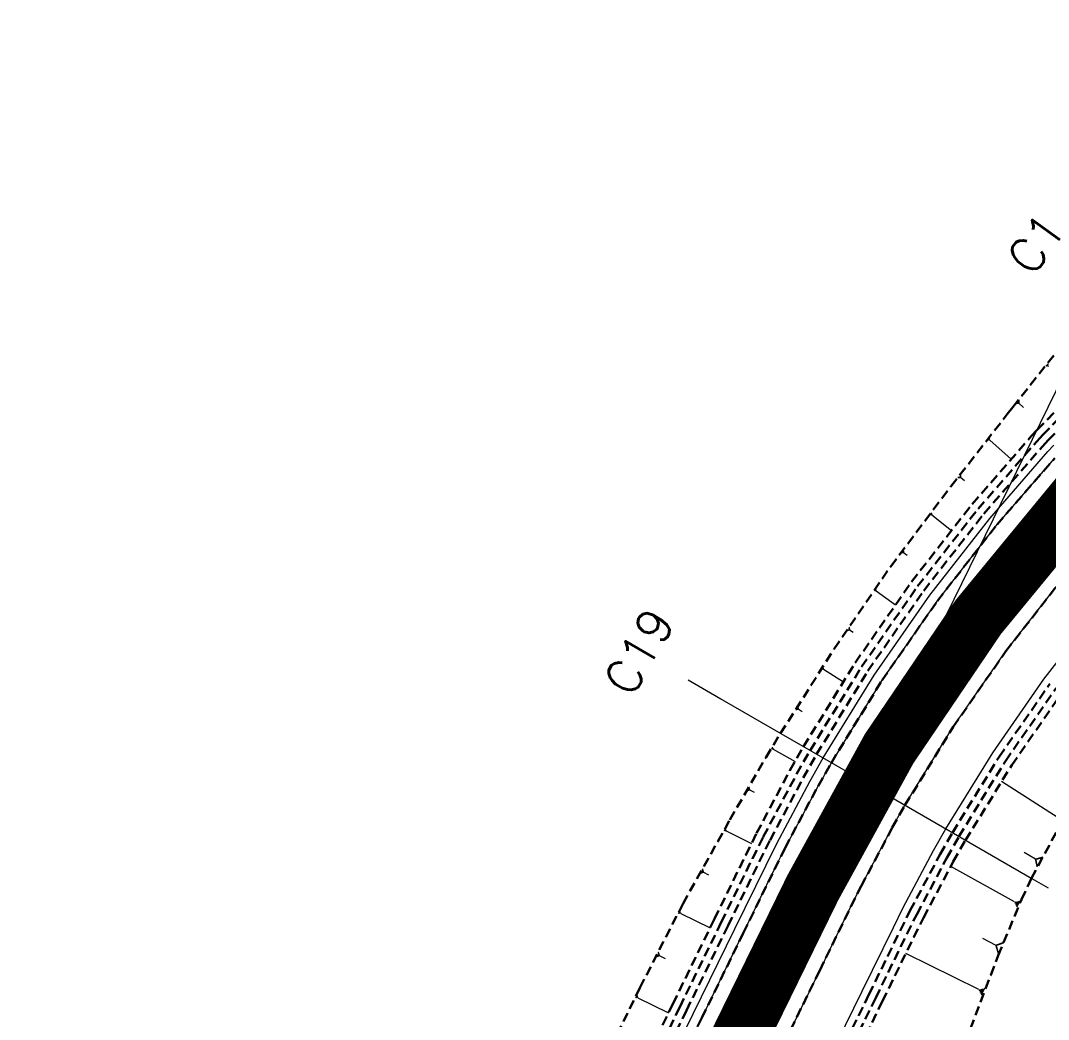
# Model space of a CAD drawing. Header units: metres. Extents: x 544752 to 548977, y 1840603 to 1844608.
# Drawn here: x 545056.8 to 545111.2, y 1844210.3 to 1844263.1 of the extents above; entities that cross this region are included whole.
import ezdxf

# ---------------------------------------------------------------- set-up
doc = ezdxf.new("R2010")
doc.units = ezdxf.units.M
doc.header["$MEASUREMENT"] = 0
for name, pattern in [('ACAD_ISO02W100', [15, 12, -3]), ('Anordnung Grundriss$0$GESTRICHELT', [0.75, 0.5, -0.25]), ('HIDDEN', [0.375, 0.25, -0.125])]:
    doc.linetypes.add(name, pattern=pattern)
doc.layers.add('C-ROAD', color=7, linetype='Continuous')
for name, color, linetype, lineweight in [('C-ROAD-CORR', 5, 'Continuous', 0), ('C-ROAD-SAMP', 150, 'HIDDEN', 0), ('C-ROAD-SAMP-TEXT', 11, 'Continuous', 0), ('C-TOPO-FEAT', 94, 'Continuous', 5)]:
    doc.layers.add(name, color=color, linetype=linetype, lineweight=lineweight)

msp = doc.modelspace()

# ---------------------------------------------------------------- linework, layer by layer
at = {"layer": 'C-ROAD', "color": 1, "linetype": 'ACAD_ISO02W100', "lineweight": 60, "ltscale": 0.1, "const_width": 3, "flags": 128}
msp.add_lwpolyline([(545058.2713466757, 1844134.603083069), (545098.6954485999, 1844217.229633465)], dxfattribs=at)
at = {"layer": 'C-ROAD-CORR', "color": 160, "linetype": 'Continuous'}
for p, q in [((545111.1505263459, 1844244.978895575, 786.898706358963), (545111.0277561492, 1844244.853913792, 786.898706358963)), ((545111.1560103686, 1844244.942811153, 786.8694949309878), (545111.063932721, 1844244.849074815, 786.8694949309878)), ((545111.1614943913, 1844244.906726731, 786.8402835030126), (545111.1001092929, 1844244.844235839, 786.8402835030126)), ((545111.1669784139, 1844244.870642308, 786.8110720750375), (545111.1362858647, 1844244.839396862, 786.8110720750375)), ((545109.6104007855, 1844242.889316404, 786.5658636143174), (545109.8469124668, 1844242.668758753, 786.2424326423031)), ((545108.0402869764, 1844241.043750003, 786.494200621688), (545107.948254423, 1844240.939753276, 786.494200621688)), ((545108.046115695, 1844241.015411653, 786.4710490809696), (545107.97709128, 1844240.937414108, 786.4710490809696)), ((545108.0519444137, 1844240.987073303, 786.4478975402511), (545108.0059281371, 1844240.93507494, 786.4478975402511)), ((545108.0577731325, 1844240.958734954, 786.4247459995327), (545108.034764994, 1844240.932735772, 786.4247459995327)), ((545108.0636018511, 1844240.930396604, 786.4015944588142), (545109.2027173965, 1844239.922329184, 784.8800688837658)), ((545106.5193064667, 1844238.968638676, 786.2568737986388), (545106.7259074133, 1844238.7952232, 785.9870987010298)), ((545104.97832962, 1844237.082133279, 786.219311378417), (545104.9025537443, 1844236.986899376, 786.219311378417)), ((545104.9847299526, 1844237.057599728, 786.1990210687666), (545104.9278980459, 1844236.986174301, 786.1990210687666)), ((545104.9911302853, 1844237.033066178, 786.1787307591161), (545104.9532423475, 1844236.985449226, 786.1787307591161)), ((545104.997530618, 1844237.008532627, 786.1584404494656), (545104.978586649, 1844236.984724151, 786.1584404494656)), ((545105.0039309507, 1844236.983999077, 786.1381501398151), (545106.0470935259, 1844236.153973683, 784.804627662678)), ((545103.4997891639, 1844234.990442667, 786.0294951618207), (545103.6987361633, 1844234.840491402, 785.780311187366)), ((545102.0231122992, 1844233.047681565, 785.9829296136638), (545101.9561592087, 1844232.953829545, 785.9829296136638)), ((545102.0303851664, 1844233.024791214, 785.9637095325717), (545101.9801703484, 1844232.954402199, 785.9637095325717)), ((545102.0376580335, 1844233.001900863, 785.9444894514795), (545102.0041814883, 1844232.954974853, 785.9444894514795)), ((545102.0449309008, 1844232.979010512, 785.9252693703874), (545102.0281926281, 1844232.955547507, 785.9252693703874)), ((545102.0522037679, 1844232.956120161, 785.9060492892952), (545103.0802146965, 1844232.222747475, 784.6428828796129)), ((545100.6421932883, 1844230.894732846, 785.772770510087), (545100.8411022467, 1844230.760566194, 785.5327778329107)), ((545099.2328682153, 1844228.899748151, 785.718843058952), (545099.1715422908, 1844228.803473698, 785.718843058952)), ((545099.2412482171, 1844228.877492857, 785.6998126059682), (545099.1952537737, 1844228.805287017, 785.6998126059682)), ((545099.2496282188, 1844228.855237563, 785.6807821529844), (545099.2189652566, 1844228.807100336, 785.6807821529844)), ((545099.2580082206, 1844228.832982269, 785.6617517000007), (545099.2426767395, 1844228.808913655, 785.6617517000007)), ((545099.2663882223, 1844228.810726975, 785.6427212470169), (545100.3209401416, 1844228.13898729, 784.3920093559954)), ((545097.9272298099, 1844226.702682944, 785.516130504843), (545098.139743597, 1844226.575024187, 785.2681305924434)), ((545096.5650973108, 1844224.676691278, 785.4713559650511), (545096.5052402294, 1844224.570859613, 785.4713559650511)), ((545096.5752537863, 1844224.653486139, 785.4510908513693), (545096.5303609753, 1844224.574112391, 785.4510908513693)), ((545096.5854102618, 1844224.630281001, 785.4308257376874), (545096.5554817212, 1844224.577365169, 785.4308257376874)), ((545096.5955667373, 1844224.607075863, 785.4105606240056), (545096.580602467, 1844224.580617947, 785.4105606240056)), ((545096.6057232128, 1844224.583870724, 785.3902955103238), (545097.7647911193, 1844223.928316243, 784.0586349135481)), ((545095.3516787584, 1844222.42459726, 785.2717812392427), (545095.5917361502, 1844222.297003342, 784.9998479571866)), ((545111.6930449752, 1844220.944801679, 787.8759084677199), (545108.6915238389, 1844222.858942948, 784.3152138345579)), ((545094.066052039, 1844220.356205375, 785.2526956382006), (545094.0050924014, 1844220.233901314, 785.2526956382006)), ((545094.0788160944, 1844220.330757428, 785.2299191763731), (545094.0330963663, 1844220.239029382, 785.2299191763731)), ((545094.09158015, 1844220.305309481, 785.2071427145455), (545094.0611003311, 1844220.244157451, 785.2071427145455)), ((545094.1043442053, 1844220.279861534, 785.184366252718), (545094.089104296, 1844220.249285519, 785.184366252718)), ((545094.1171082609, 1844220.254413587, 785.1615897908904), (545095.4565796852, 1844219.586784959, 783.6649058967879)), ((545110.4907199214, 1844218.743737908, 787.8151737221807), (545109.8787187338, 1844219.107720671, 787.102958179088)), ((545092.9060849982, 1844218.068834513, 785.0780840203095), (545093.1866890406, 1844217.931552171, 784.7656979286193)), ((545109.376920543, 1844216.498202831, 787.7687739894025), (545106.0001507056, 1844218.366554583, 783.9094290021559)), ((545109.4069835732, 1844216.431229983, 787.8275050707022), (545109.4496321259, 1844216.508310943, 787.8275050707022)), ((545109.4370466034, 1844216.364257134, 787.8862361520019), (545109.5223437088, 1844216.518419054, 787.8862361520019)), ((545109.4671096336, 1844216.297284286, 787.9449672333016), (545109.5950552917, 1844216.528527166, 787.9449672333016)), ((545109.4971726638, 1844216.230311438, 788.0036983146013), (545109.6677668745, 1844216.538635277, 788.0036983146013)), ((545091.6498284239, 1844215.991643522, 785.0842060976079), (545091.5804296568, 1844215.84979298, 785.0842060976079)), ((545091.6647953349, 1844215.962345743, 785.0578866049966), (545091.6127462594, 1844215.855957837, 785.0578866049966)), ((545091.6797622459, 1844215.933047964, 785.0315671123853), (545091.6450628622, 1844215.862122693, 785.0315671123853)), ((545091.6947291568, 1844215.903750185, 785.0052476197741), (545091.677379465, 1844215.86828755, 785.0052476197741)), ((545091.7096960677, 1844215.874452406, 784.9789281271628), (545093.263211942, 1844215.114412398, 783.2494564199252)), ((545108.3972320972, 1844214.189624654, 787.7522543311195), (545107.6972348439, 1844214.548881238, 786.9653998807904)), ((545107.4840100135, 1844211.857841473, 787.7534654414476), (545103.6168879519, 1844213.749787048, 783.4483416223793)), ((545090.5730871168, 1844213.647832681, 784.8116815944961), (545090.8801665942, 1844213.497597533, 784.4698213813147)), ((545089.3824965972, 1844211.539259907, 784.7447946101468), (545089.3100721082, 1844211.391224813, 784.7447946101468)), ((545089.3981160517, 1844211.508684772, 784.7173276119772), (545089.3437976849, 1844211.397658451, 784.7173276119772)), ((545107.5212667114, 1844211.784911361, 787.8189817919451), (545107.5644547965, 1844211.873187472, 787.8189817919451)), ((545107.5585234092, 1844211.711981249, 787.8844981424427), (545107.6448995796, 1844211.88853347, 787.8844981424427)), ((545107.5957801071, 1844211.639051137, 787.9500144929402), (545107.7253443626, 1844211.903879469, 787.9500144929402)), ((545107.633036805, 1844211.566121025, 788.0155308434378), (545107.8057891455, 1844211.919225468, 788.0155308434378)), ((545089.4137355061, 1844211.478109637, 784.6898606138077), (545089.3775232616, 1844211.40409209, 784.6898606138077)), ((545089.4293549606, 1844211.447534502, 784.6623936156382), (545089.4112488383, 1844211.410525728, 784.6623936156382)), ((545089.444974415, 1844211.416959367, 784.6349266174686), (545091.066222146, 1844210.623782316, 782.8300515418348))]:
    msp.add_line(p, q, dxfattribs=at)
at = {"layer": 'C-ROAD-CORR', "color": 5, "linetype": 'Anordnung Grundriss$0$GESTRICHELT', "lineweight": 30, "extrusion": (-0.5171674306909124, 0.4822816069893874, -0.7070659800841039), "const_width": 0.1, "elevation": 606975.3337191109}
msp.add_lwpolyline([(-1720544.104778686, 608017.7813452509), (-1720544.240057081, 608017.6009740568), (-1720544.375335476, 608017.781345251)], dxfattribs=at)
at = {"layer": 'C-ROAD-CORR', "color": 5, "linetype": 'Anordnung Grundriss$0$GESTRICHELT', "lineweight": 30, "extrusion": (-0.5416424488477654, 0.4546406223717236, -0.7070540022485183), "const_width": 0.1, "elevation": 542657.1964346227}
msp.add_lwpolyline([(-1763032.950251765, 543688.1994814278), (-1763033.063083452, 543688.049039178), (-1763033.175915139, 543688.1994814278)], dxfattribs=at)
at = {"layer": 'C-ROAD-CORR', "color": 5, "linetype": 'Anordnung Grundriss$0$GESTRICHELT', "lineweight": 30, "extrusion": (-0.5647364891470571, 0.4256558352600319, -0.7070288591952529), "const_width": 0.1, "elevation": 476613.803042687}
msp.add_lwpolyline([(-1800849.502560788, 477620.4063546378), (-1800849.606771499, 477620.2674070223), (-1800849.71098221, 477620.4063546377)], dxfattribs=at)
at = {"layer": 'C-ROAD-CORR', "color": 5, "linetype": 'Anordnung Grundriss$0$GESTRICHELT', "lineweight": 30, "extrusion": (-0.5862958555244742, 0.3954640988806025, -0.7070115390086489), "const_width": 0.1, "elevation": 409181.3111358485}
msp.add_lwpolyline([(-1833751.282062558, 410182.3405502316), (-1833751.38242351, 410182.2067356282), (-1833751.482784463, 410182.3405502314)], dxfattribs=at)
at = {"layer": 'C-ROAD-CORR', "color": 5, "linetype": 'Anordnung Grundriss$0$GESTRICHELT', "lineweight": 30, "extrusion": (-0.6062607399138665, 0.3641857462852468, -0.7069771265336304), "const_width": 0.1, "elevation": 340614.2634111184}
msp.add_lwpolyline([(-1861610.976125113, 341600.2103324152), (-1861611.079822475, 341600.0720692645), (-1861611.183519838, 341600.210332415)], dxfattribs=at)
at = {"layer": 'C-ROAD-CORR', "color": 5, "linetype": 'Anordnung Grundriss$0$GESTRICHELT', "lineweight": 30, "extrusion": (-0.6244730958824497, 0.3319163331852451, -0.7070112448072168), "const_width": 0.1, "elevation": 271174.9669567919}
msp.add_lwpolyline([(-1884316.90358971, 272212.2491544187), (-1884317.017307581, 272212.0975305924), (-1884317.13102545, 272212.2491544189)], dxfattribs=at)
at = {"layer": 'C-ROAD-CORR', "color": 5, "linetype": 'Anordnung Grundriss$0$GESTRICHELT', "lineweight": 30, "extrusion": (-0.6078108467961633, 0.3614905922584512, 0.7070293673006556), "const_width": 0.1, "elevation": 335900.6654298324}
msp.add_lwpolyline([(-1863713.451263108, -334712.7147579732), (-1863713.153408415, -334713.1118975633), (-1863712.855553722, -334712.714757973)], dxfattribs=at)
at = {"layer": 'C-ROAD-CORR', "color": 5, "linetype": 'Anordnung Grundriss$0$GESTRICHELT', "lineweight": 30, "extrusion": (-0.6351659903597452, 0.3107477513288459, -0.7071067809987329), "const_width": 0.1, "elevation": 226307.0082819782}
msp.add_lwpolyline([(-1896136.38827419, 227417.4504711566), (-1896136.518951002, 227417.2762354082), (-1896136.649627813, 227417.4504711565)], dxfattribs=at)
at = {"layer": 'C-ROAD-CORR', "color": 5, "linetype": 'Anordnung Grundriss$0$GESTRICHELT', "lineweight": 30, "extrusion": (-0.629112365131514, 0.3228766368078779, 0.7070843722231926), "const_width": 0.1, "elevation": 253076.2493718621}
msp.add_lwpolyline([(-1889641.906077188, -251945.7561656623), (-1889641.576946566, -251946.1950064913), (-1889641.247815944, -251945.7561656623)], dxfattribs=at)
at = {"layer": 'C-ROAD-CORR', "color": 5, "linetype": 'Anordnung Grundriss$0$GESTRICHELT', "lineweight": 30, "extrusion": (-0.635165989924903, 0.3107477515950031, -0.7071067812723679), "const_width": 0.1, "elevation": 226307.3054091363}
msp.add_lwpolyline([(-1896131.379270914, 227417.387463391), (-1896131.52227729, 227417.1967882242), (-1896131.665283665, 227417.3874633909)], dxfattribs=at)
at = {"layer": 'C-ROAD-CORR', "color": 11, "linetype": 'Anordnung Grundriss$0$GESTRICHELT', "lineweight": 30}
msp.add_polyline3d([(545079.385577041, 1844155.692005809, 781.9281069231291), (545082.1713536604, 1844159.895411103, 783.0026832610337), (545084.658205496, 1844164.245061955, 783.7444777045957), (545086.9901098053, 1844168.670519126, 784.3137748032844), (545089.2789909157, 1844173.117024908, 784.8351757679727), (545091.5551654992, 1844177.569747214, 785.3424310263453), (545093.8451324025, 1844182.015721784, 785.8650407639208), (545096.235883056, 1844186.412389049, 786.4998493191821), (545098.6100471558, 1844190.817171097, 787.1161926783052), (545101.0216246276, 1844195.203649077, 787.7741869592988), (545103.1827088278, 1844199.712678047, 788.1533163550502), (545104.9960837183, 1844204.391819849, 788.1453538496069), (545106.7795817072, 1844209.085578587, 788.1041304955568), (545108.1217705, 1844212.617912469, 788.0731074587222), (545108.5068373246, 1844213.647967829, 788.0625961145848), (545109.740292648, 1844216.611791003, 788.0624136510138), (545110.2656802989, 1844217.737944915, 788.0761087915795), (545112.3870819232, 1844221.660140828, 788.1667001996777)], dxfattribs=at)
at = {"layer": 'C-ROAD-CORR', "color": 1, "linetype": 'Anordnung Grundriss$0$GESTRICHELT', "lineweight": 30}
msp.add_polyline3d([(545079.385577041, 1844155.692005809, 781.9281069231291), (545082.1713536604, 1844159.895411103, 783.0026832610337), (545084.658205496, 1844164.245061955, 783.7444777045957), (545086.9901098053, 1844168.670519126, 784.3137748032844), (545089.2789909157, 1844173.117024908, 784.8351757679727), (545091.5551654992, 1844177.569747214, 785.3424310263453), (545093.8451324025, 1844182.015721784, 785.8650407639208), (545096.235883056, 1844186.412389049, 786.4998493191821), (545098.6100471558, 1844190.817171097, 787.1161926783052), (545101.0216246276, 1844195.203649077, 787.7741869592988), (545103.1827088278, 1844199.712678047, 788.1533163550502), (545104.9960837183, 1844204.391819849, 788.1453538496069), (545106.7795817072, 1844209.085578587, 788.1041304955568), (545108.1217705, 1844212.617912469, 788.0731074587222), (545108.5068373246, 1844213.647967829, 788.0625961145848), (545109.740292648, 1844216.611791003, 788.0624136510138), (545110.2656802989, 1844217.737944915, 788.0761087915795), (545112.3870819232, 1844221.660140828, 788.1667001996777)], dxfattribs=at)
at = {"layer": 'C-ROAD-SAMP', "color": 1, "linetype": 'Continuous', "lineweight": 13}
msp.add_lwpolyline([(545092.9716112539, 1844227.738943067), (545101.6283382078, 1844222.732838949), (545110.2850651618, 1844217.726734831)], dxfattribs=at)
at = {"layer": 'C-ROAD-SAMP-TEXT', "color": 1, "linetype": 'Continuous', "lineweight": -3}
msp.add_line((545102.4940109033, 1844222.232228537), (545100.7626655125, 1844223.233449361), dxfattribs=at)
at = {"layer": 'C-ROAD-SAMP-TEXT', "color": 4, "linetype": 'Continuous', "lineweight": 5}
msp.add_line((545109.4193924663, 1844218.227345242), (545111.1507378571, 1844217.226124419), dxfattribs=at)

# ---------------------------------------------------------------- texts
at = {"layer": 'C-ROAD-SAMP-TEXT', "color": 1, "linetype": 'Continuous', "lineweight": 13, "char_height": 1.8, "attachment_point": 5, "bg_fill": 3, "box_fill_scale": 1.416666666666667, "bg_fill_color": 256, "bg_fill_true_color": 13158600, "bg_fill_transparency": 0}
for s, insert, width, rotation in [('{\\Fsimplex.shx|c0;C1}', (545110.5212589701, 1844251.349120483), 2.250857142857143, 54.013018491965106), ('{\\Fsimplex.shx|c0;C19}', (545089.5089204723, 1844229.741384715), 4.328571428571429, 59.95960725370735)]:
    msp.add_mtext(s, dxfattribs=dict(at, insert=insert, width=width, rotation=rotation))

# ---------------------------------------------------------------- next in the draw order: linework, layer by layer
at = {"layer": 'C-ROAD', "color": 3, "linetype": 'Continuous', "lineweight": 13}
msp.add_line((545098.6954485999, 1844217.229633465), (545114.2089818136, 1844248.939174875), dxfattribs=at)
at = {"layer": 'C-ROAD', "color": 1, "linetype": 'ACAD_ISO02W100', "lineweight": -3, "ltscale": 0.1, "const_width": 3, "flags": 128}
msp.add_lwpolyline([(545098.6954485999, 1844217.229633465, -0.1891037994531417), (545147.1439532811, 1844261.645566322)], format="xyb", dxfattribs=at)
at = {"layer": 'C-ROAD-CORR', "color": 1, "linetype": 'Anordnung Grundriss$0$GESTRICHELT', "lineweight": 30}
for points in [[(545067.0186654559, 1844161.742376931, 778.379210858908), (545068.8406272995, 1844166.417317664, 779.2165490525521), (545070.7830803645, 1844171.033309435, 779.9197488303804), (545072.7535042521, 1844175.6356168, 780.5918097271006), (545074.7661289336, 1844180.217277904, 781.2168900420489), (545076.7828747174, 1844184.796922805, 781.8373824867653), (545078.8411727446, 1844189.356238744, 782.4116163569666), (545080.9437240663, 1844193.89390426, 782.9365846730195), (545083.0565224827, 1844198.426556502, 783.4501452777693), (545085.1958158944, 1844202.946246368, 783.9342099852175), (545087.3594783668, 1844207.454013947, 784.3911455196271), (545089.5511908497, 1844211.948058377, 784.816854015871), (545091.8305925257, 1844216.399201865, 785.1449413798775), (545093.6712076648, 1844219.687686315, 785.2524336983709), (545094.3111572312, 1844220.836548139, 785.2952948873603), (545096.2245994132, 1844224.150890514, 785.4646472142699), (545096.9911609917, 1844225.414475101, 785.5352343014932), (545099.8352140444, 1844229.881205067, 785.7977933237671), (545102.8214889377, 1844234.252463436, 786.0831262630458), (545106.0074375799, 1844238.486117012, 786.3201702968472), (545108.9873558601, 1844242.300432021, 786.618512894774), (545109.2799091389, 1844242.67646844, 786.6575500847322), (545112.6067999994, 1844246.88139443, 787.1605040806676)], [(545067.1258857395, 1844161.689920624, 778.2598464867851), (545069.3232041608, 1844166.181222413, 778.6793140993497), (545071.520522582, 1844170.672524201, 779.0987817119141), (545073.7178410033, 1844175.16382599, 779.5182493244785), (545075.9151594245, 1844179.655127778, 779.937716937043), (545078.1124778459, 1844184.146429567, 780.3571845496074), (545080.3097962671, 1844188.637731355, 780.7766521621719), (545082.5071146884, 1844193.129033144, 781.1961197747363), (545084.7044331096, 1844197.620334932, 781.6155873873007), (545086.9017515309, 1844202.111636721, 782.0350549998652), (545089.0990699521, 1844206.602938509, 782.4545226124296), (545091.2963883735, 1844211.094240298, 782.8739902249941), (545093.4937067947, 1844215.585542086, 783.2934578375585), (545095.147320187, 1844218.965515018, 783.6091322773854), (545095.7228436131, 1844220.121681302, 783.712925450123), (545097.4902221631, 1844223.444921853, 784.0154430550809), (545098.2089310611, 1844224.710250075, 784.1285016230809), (545100.9459723165, 1844229.153694612, 784.4699923594591), (545103.9255218942, 1844233.438304105, 784.7113594512043), (545107.1383860181, 1844237.55085785, 784.8526028983167), (545110.2589438541, 1844241.135705482, 784.8941220056711), (545110.5746509915, 1844241.478666046, 784.8937227007964), (545114.2237137854, 1844245.209608945, 784.8347188586431)], [(545073.8213448595, 1844152.847928362, 777.7603788742207), (545076.0186632808, 1844157.33923015, 778.1798464867851), (545078.2159817021, 1844161.830531938, 778.5993140993496), (545080.4133001233, 1844166.321833727, 779.018781711914), (545082.6106185446, 1844170.813135516, 779.4382493244784), (545084.8079369658, 1844175.304437304, 779.8577169370429), (545087.0052553872, 1844179.795739093, 780.2771845496073), (545089.2025738084, 1844184.287040881, 780.6966521621719), (545091.3998922297, 1844188.77834267, 781.1161197747363), (545093.5972106509, 1844193.269644458, 781.5355873873007), (545095.7945290722, 1844197.760946247, 781.9550549998652), (545097.9918474935, 1844202.252248035, 782.3745226124296), (545100.1891659148, 1844206.743549824, 782.7939902249941), (545102.386484336, 1844211.234851612, 783.2134578375585), (545104.0400977283, 1844214.614824544, 783.5291322773853), (545104.5549752585, 1844215.649159575, 783.6329254501229), (545106.1361159411, 1844218.62221299, 783.9354430550809), (545106.7790907454, 1844219.754206998, 784.0485016230808), (545109.2277157324, 1844223.72942268, 784.389992359459), (545111.8932946787, 1844227.562540592, 784.6313594512043)]]:
    msp.add_polyline3d(points, dxfattribs=at)
at = {"layer": 'C-ROAD-CORR', "color": 11, "linetype": 'Anordnung Grundriss$0$GESTRICHELT', "lineweight": 30}
msp.add_polyline3d([(545087.3594783668, 1844207.454013947, 784.3911455196271), (545089.5511908497, 1844211.948058377, 784.816854015871), (545091.8305925257, 1844216.399201865, 785.1449413798775), (545093.6712076648, 1844219.687686315, 785.2524336983709), (545094.3111572312, 1844220.836548139, 785.2952948873603), (545096.2245994132, 1844224.150890514, 785.4646472142699), (545096.9911609917, 1844225.414475101, 785.5352343014932), (545099.8352140444, 1844229.881205067, 785.7977933237671), (545102.8214889377, 1844234.252463436, 786.0831262630458), (545106.0074375799, 1844238.486117012, 786.3201702968472), (545108.9873558601, 1844242.300432021, 786.618512894774), (545109.2799091389, 1844242.67646844, 786.6575500847322), (545112.6067999994, 1844246.88139443, 787.1605040806676)], dxfattribs=at)
at = {"layer": 'C-ROAD-CORR', "color": 92, "linetype": 'Anordnung Grundriss$0$GESTRICHELT', "lineweight": 30}
for points in [[(545067.4851898826, 1844161.51413515, 777.8598464867852), (545069.6825083039, 1844166.005436939, 778.2793140993497), (545071.8798267251, 1844170.496738727, 778.6987817119141), (545074.0771451464, 1844174.988040516, 779.1182493244785), (545076.2744635676, 1844179.479342304, 779.537716937043), (545078.471781989, 1844183.970644093, 779.9571845496074), (545080.6691004102, 1844188.461945881, 780.3766521621719), (545082.8664188315, 1844192.95324767, 780.7961197747363), (545085.0637372527, 1844197.444549458, 781.2155873873007), (545087.261055674, 1844201.935851247, 781.6350549998652), (545089.4583740953, 1844206.427153036, 782.0545226124297), (545091.6556925166, 1844210.918454824, 782.4739902249942), (545093.8530109378, 1844215.409756612, 782.8934578375586), (545095.5066243301, 1844218.789729544, 783.2091322773854), (545096.079697417, 1844219.940973354, 783.312925450123), (545097.8395512047, 1844223.250064929, 783.615443055081), (545098.5552001392, 1844224.510005911, 783.7285016230809), (545101.2805882122, 1844228.93453211, 784.0699923594591), (545104.2474521077, 1844233.200899518, 784.3113594512043), (545107.4466371933, 1844237.295943722, 784.4526028983167), (545110.5539089928, 1844240.865528564, 784.4941220056711), (545110.8682719806, 1844241.207028945, 784.4937227007964), (545114.5017985837, 1844244.922087041, 784.4347188586431)], [(545067.8444940256, 1844161.338349677, 777.8598464867852), (545070.0418124469, 1844165.829651465, 778.2793140993497), (545072.2391308681, 1844170.320953254, 778.6987817119141), (545074.4364492894, 1844174.812255042, 779.1182493244785), (545076.6337677106, 1844179.303556831, 779.537716937043), (545078.831086132, 1844183.794858619, 779.9571845496074), (545081.0284045532, 1844188.286160408, 780.3766521621719), (545083.2257229745, 1844192.777462196, 780.7961197747363), (545085.4230413957, 1844197.268763985, 781.2155873873007), (545087.620359817, 1844201.760065774, 781.6350549998652), (545089.8176782383, 1844206.251367562, 782.0545226124297), (545092.0149966596, 1844210.74266935, 782.4739902249942), (545094.2123150808, 1844215.233971139, 782.8934578375586), (545095.8659284731, 1844218.613944071, 783.2091322773854), (545096.4365512208, 1844219.760265405, 783.312925450123), (545098.1888802461, 1844223.055208006, 783.615443055081), (545098.9014692174, 1844224.309761746, 783.7285016230809), (545101.6152041078, 1844228.715369608, 784.0699923594591), (545104.5693823212, 1844232.963494932, 784.3113594512043), (545107.7548883685, 1844237.041029593, 784.4526028983167), (545110.8488741315, 1844240.595351646, 784.4941220056711), (545111.1618929695, 1844240.935391843, 784.4937227007964), (545114.779883382, 1844244.634565138, 784.4347188586431)], [(545073.1027365733, 1844153.199499309, 777.3603788742207), (545075.3000549945, 1844157.690801097, 777.7798464867851), (545077.4973734159, 1844162.182102886, 778.1993140993496), (545079.6946918371, 1844166.673404674, 778.618781711914), (545081.8920102584, 1844171.164706463, 779.0382493244784), (545084.0893286796, 1844175.656008251, 779.457716937043), (545086.2866471009, 1844180.14731004, 779.8771845496074), (545088.4839655221, 1844184.638611828, 780.2966521621719), (545090.6812839435, 1844189.129913617, 780.7161197747363), (545092.8786023647, 1844193.621215405, 781.1355873873007), (545095.075920786, 1844198.112517194, 781.5550549998652), (545097.2732392072, 1844202.603818983, 781.9745226124296), (545099.4705576285, 1844207.095120771, 782.3939902249941), (545101.6678760498, 1844211.58642256, 782.8134578375585), (545103.321489442, 1844214.966395491, 783.1291322773853), (545103.8412676508, 1844216.010575472, 783.2329254501229), (545105.437457858, 1844219.011926837, 783.5354430550809), (545106.0865525891, 1844220.154695328, 783.6485016230808), (545108.5584839412, 1844224.167747685, 783.989992359459), (545111.2494342517, 1844228.037349765, 784.2313594512043)], [(545073.4620407164, 1844153.023713835, 777.3603788742207), (545075.6593591376, 1844157.515015624, 777.7798464867851), (545077.856677559, 1844162.006317412, 778.1993140993496), (545080.0539959802, 1844166.4976192, 778.618781711914), (545082.2513144015, 1844170.988920989, 779.0382493244784), (545084.4486328227, 1844175.480222778, 779.457716937043), (545086.645951244, 1844179.971524566, 779.8771845496074), (545088.8432696653, 1844184.462826355, 780.2966521621719), (545091.0405880866, 1844188.954128143, 780.7161197747363), (545093.2379065078, 1844193.445429932, 781.1355873873007), (545095.4352249291, 1844197.93673172, 781.5550549998652), (545097.6325433503, 1844202.428033509, 781.9745226124296), (545099.8298617717, 1844206.919335297, 782.3939902249941), (545102.0271801929, 1844211.410637086, 782.8134578375585), (545103.6807935851, 1844214.790610017, 783.1291322773853), (545104.1981214547, 1844215.829867524, 783.2329254501229), (545105.7867868996, 1844218.817069913, 783.5354430550809), (545106.4328216673, 1844219.954451163, 783.6485016230808), (545108.8930998369, 1844223.948585182, 783.989992359459), (545111.5713644652, 1844227.799945179, 784.2313594512043)]]:
    msp.add_polyline3d(points, dxfattribs=at)
at = {"layer": 'C-ROAD-CORR', "color": 5, "linetype": 'Anordnung Grundriss$0$GESTRICHELT', "lineweight": 30}
for points in [[(545066.4556099264, 1844156.451530572, 777.8603788742207), (545068.6529283476, 1844160.942832361, 778.2798464867851), (545070.8502467689, 1844165.434134149, 778.6993140993496), (545073.0475651901, 1844169.925435938, 779.118781711914), (545075.2448836114, 1844174.416737726, 779.5382493244784), (545077.4422020327, 1844178.908039515, 779.957716937043), (545079.639520454, 1844183.399341303, 780.3771845496074), (545081.8368388752, 1844187.890643092, 780.7966521621719), (545084.0341572965, 1844192.38194488, 781.2161197747363), (545086.2314757177, 1844196.873246669, 781.6355873873007), (545088.4287941391, 1844201.364548458, 782.0550549998652), (545090.6261125603, 1844205.855850246, 782.4745226124296), (545092.8234309816, 1844210.347152035, 782.8939902249941), (545095.0207494028, 1844214.838453823, 783.3134578375585), (545096.6743627951, 1844218.218426755, 783.6291322773853), (545097.2394722796, 1844219.353672521, 783.7329254501229), (545098.9748705897, 1844222.616779927, 784.0354430550809), (545099.6805746432, 1844223.859212375, 784.1485016230808), (545102.3680898729, 1844228.222253978, 784.489992359459), (545105.2937253016, 1844232.429334613, 784.7313594512043), (545108.4484535127, 1844236.467472804, 784.8726028983167), (545111.5125456934, 1844239.987453581, 784.9141220056711)], [(545070.497781536, 1844154.473943993, 777.8603788742207), (545072.6950999572, 1844158.965245782, 778.2798464867851), (545074.8924183785, 1844163.45654757, 778.6993140993496), (545077.0897367997, 1844167.947849359, 779.118781711914), (545079.287055221, 1844172.439151147, 779.5382493244784), (545081.4843736422, 1844176.930452936, 779.957716937043), (545083.6816920636, 1844181.421754724, 780.3771845496074), (545085.8790104848, 1844185.913056513, 780.7966521621719), (545088.0763289061, 1844190.404358301, 781.2161197747363), (545090.2736473273, 1844194.89566009, 781.6355873873007), (545092.4709657487, 1844199.386961879, 782.0550549998652), (545094.6682841699, 1844203.878263667, 782.4745226124296), (545096.8656025912, 1844208.369565455, 782.8939902249941), (545099.0629210124, 1844212.860867244, 783.3134578375585), (545100.7165344047, 1844216.240840176, 783.6291322773853), (545101.2540775728, 1844217.320708099, 783.7329254501229), (545102.9048223068, 1844220.424639535, 784.0354430550809), (545103.5761017725, 1844221.606465522, 784.1485016230808), (545106.1325186982, 1844225.756675827, 784.489992359459), (545108.9154402037, 1844229.758533016, 784.7313594512043), (545111.9162792338, 1844233.599688856, 784.8726028983167)]]:
    msp.add_polyline3d(points, dxfattribs=at)
at = {"layer": 'C-ROAD-CORR', "color": 160, "linetype": 'Anordnung Grundriss$0$GESTRICHELT', "lineweight": 30}
for points in [[(545066.4556099264, 1844156.451530572, 777.7103788742207), (545068.6529283476, 1844160.942832361, 778.1298464867851), (545070.8502467689, 1844165.434134149, 778.5493140993497), (545073.0475651901, 1844169.925435938, 778.9687817119141), (545075.2448836114, 1844174.416737726, 779.3882493244785), (545077.4422020327, 1844178.908039515, 779.807716937043), (545079.639520454, 1844183.399341303, 780.2271845496074), (545081.8368388752, 1844187.890643092, 780.6466521621719), (545084.0341572965, 1844192.38194488, 781.0661197747363), (545086.2314757177, 1844196.873246669, 781.4855873873007), (545088.4287941391, 1844201.364548458, 781.9050549998652), (545090.6261125603, 1844205.855850246, 782.3245226124296), (545092.8234309816, 1844210.347152035, 782.7439902249941), (545095.0207494028, 1844214.838453823, 783.1634578375586), (545096.6743627951, 1844218.218426755, 783.4791322773854), (545097.2394722796, 1844219.353672521, 783.582925450123), (545098.9748705897, 1844222.616779927, 783.8854430550809), (545099.6805746432, 1844223.859212375, 783.9985016230809), (545102.3680898729, 1844228.222253978, 784.3399923594591), (545105.2937253016, 1844232.429334613, 784.5813594512043), (545108.4484535127, 1844236.467472804, 784.7226028983167), (545111.5125456934, 1844239.987453581, 784.7641220056711)], [(545070.497781536, 1844154.473943993, 777.7103788742207), (545072.6950999572, 1844158.965245782, 778.1298464867851), (545074.8924183785, 1844163.45654757, 778.5493140993497), (545077.0897367997, 1844167.947849359, 778.9687817119141), (545079.287055221, 1844172.439151147, 779.3882493244785), (545081.4843736422, 1844176.930452936, 779.807716937043), (545083.6816920636, 1844181.421754724, 780.2271845496074), (545085.8790104848, 1844185.913056513, 780.6466521621719), (545088.0763289061, 1844190.404358301, 781.0661197747363), (545090.2736473273, 1844194.89566009, 781.4855873873007), (545092.4709657487, 1844199.386961879, 781.9050549998652), (545094.6682841699, 1844203.878263667, 782.3245226124296), (545096.8656025912, 1844208.369565455, 782.7439902249941), (545099.0629210124, 1844212.860867244, 783.1634578375586), (545100.7165344047, 1844216.240840176, 783.4791322773854), (545101.2540775728, 1844217.320708099, 783.582925450123), (545102.9048223068, 1844220.424639535, 783.8854430550809), (545103.5761017725, 1844221.606465522, 783.9985016230809), (545106.1325186982, 1844225.756675827, 784.3399923594591), (545108.9154402037, 1844229.758533016, 784.5813594512043), (545111.9162792338, 1844233.599688856, 784.7226028983167)]]:
    msp.add_polyline3d(points, dxfattribs=at)
at = {"layer": 'C-ROAD-CORR', "color": 150, "linetype": 'Anordnung Grundriss$0$GESTRICHELT', "lineweight": 30}
msp.add_polyline3d([(545068.4766957312, 1844155.462737283, 777.9278788742207), (545070.6740141524, 1844159.954039071, 778.3473464867851), (545072.8713325737, 1844164.44534086, 778.7668140993496), (545075.0686509949, 1844168.936642648, 779.186281711914), (545077.2659694162, 1844173.427944437, 779.6057493244784), (545079.4632878375, 1844177.919246225, 780.025216937043), (545081.6606062588, 1844182.410548014, 780.4446845496074), (545083.85792468, 1844186.901849802, 780.8641521621719), (545086.0552431013, 1844191.393151591, 781.2836197747363), (545088.2525615225, 1844195.884453379, 781.7030873873007), (545090.4498799439, 1844200.375755168, 782.1225549998652), (545092.6471983651, 1844204.867056957, 782.5420226124296), (545094.8445167864, 1844209.358358745, 782.9614902249941), (545097.0418352076, 1844213.849660533, 783.3809578375585), (545098.6954485999, 1844217.229633465, 783.6966322773853), (545099.2467749262, 1844218.33719031, 783.8004254501229), (545100.9398464483, 1844221.520709731, 784.1029430550809), (545101.6283382078, 1844222.732838949, 784.2160016230808), (545104.2503042856, 1844226.989464902, 784.557492359459), (545107.1045827527, 1844231.093933814, 784.7988594512043), (545110.1823663733, 1844235.03358083, 784.9401028983167), (545113.1717245983, 1844238.467708418, 784.981622005671)], dxfattribs=at)
msp.add_polyline3d([(545068.4766957312, 1844155.462737283, 777.9278788742207), (545070.6740141524, 1844159.954039071, 778.3473464867851), (545072.8713325737, 1844164.44534086, 778.7668140993496), (545075.0686509949, 1844168.936642648, 779.186281711914), (545077.2659694162, 1844173.427944437, 779.6057493244784), (545079.4632878375, 1844177.919246225, 780.025216937043), (545081.6606062588, 1844182.410548014, 780.4446845496074), (545083.85792468, 1844186.901849802, 780.8641521621719), (545086.0552431013, 1844191.393151591, 781.2836197747363), (545088.2525615225, 1844195.884453379, 781.7030873873007), (545090.4498799439, 1844200.375755168, 782.1225549998652), (545092.6471983651, 1844204.867056957, 782.5420226124296), (545094.8445167864, 1844209.358358745, 782.9614902249941), (545097.0418352076, 1844213.849660533, 783.3809578375585), (545098.6954485999, 1844217.229633465, 783.6966322773853), (545099.2467749262, 1844218.33719031, 783.8004254501229), (545100.9398464483, 1844221.520709731, 784.1029430550809), (545101.6283382078, 1844222.732838949, 784.2160016230808), (545104.2503042856, 1844226.989464902, 784.557492359459), (545107.1045827527, 1844231.093933814, 784.7988594512043), (545110.1823663733, 1844235.03358083, 784.9401028983167), (545113.1717245983, 1844238.467708418, 784.981622005671)], dxfattribs=at)
at = {"layer": 'C-ROAD-SAMP-TEXT', "color": 4, "linetype": 'Continuous', "lineweight": 9}
msp.add_line((545092.1059385585, 1844228.239553479), (545093.8372839493, 1844227.238332656), dxfattribs=at)
at = {"layer": 'C-TOPO-FEAT', "color": 94, "linetype": 'Continuous', "lineweight": 0, "ltscale": 2}
for points in [[(545066.0064797475, 1844156.671262414, 777.8403788742207), (545068.2037981687, 1844161.162564203, 778.2598464867851), (545070.40111659, 1844165.653865991, 778.6793140993497), (545072.5984350112, 1844170.14516778, 779.0987817119141), (545074.7957534326, 1844174.636469569, 779.5182493244785), (545076.9930718538, 1844179.127771357, 779.937716937043), (545079.1903902751, 1844183.619073146, 780.3571845496074), (545081.3877086963, 1844188.110374934, 780.7766521621719), (545083.5850271176, 1844192.601676723, 781.1961197747363), (545085.7823455388, 1844197.092978511, 781.6155873873007), (545087.9796639602, 1844201.5842803, 782.0350549998652), (545090.1769823814, 1844206.075582088, 782.4545226124296), (545092.3743008027, 1844210.566883877, 782.8739902249941), (545094.5716192239, 1844215.058185665, 783.2934578375585), (545096.2252326162, 1844218.438158597, 783.6091322773854), (545096.7934050247, 1844219.579557456, 783.712925450123), (545098.5382092877, 1844222.860351082, 784.0154430550809), (545099.2477382955, 1844224.109517581, 784.1285016230809), (545101.9498200034, 1844228.496207105, 784.4699923594591), (545104.8913125348, 1844232.726090346, 784.7113594512043), (545108.0631395438, 1844236.786115464, 784.8526028983167), (545111.1438392701, 1844240.325174728, 784.8941220056711), (545111.4555139586, 1844240.663754742, 784.8937227007964)], [(545066.4556099264, 1844156.451530572, 777.4103788742207), (545068.6529283476, 1844160.942832361, 777.8298464867851), (545070.8502467689, 1844165.434134149, 778.2493140993496), (545073.0475651901, 1844169.925435938, 778.668781711914), (545075.2448836114, 1844174.416737726, 779.0882493244784), (545077.4422020327, 1844178.908039515, 779.5077169370429), (545079.639520454, 1844183.399341303, 779.9271845496073), (545081.8368388752, 1844187.890643092, 780.3466521621718), (545084.0341572965, 1844192.38194488, 780.7661197747362), (545086.2314757177, 1844196.873246669, 781.1855873873006), (545088.4287941391, 1844201.364548458, 781.6050549998652), (545090.6261125603, 1844205.855850246, 782.0245226124296), (545092.8234309816, 1844210.347152035, 782.4439902249941), (545095.0207494028, 1844214.838453823, 782.8634578375585), (545096.6743627951, 1844218.218426755, 783.1791322773853), (545097.2394722796, 1844219.353672521, 783.2829254501229), (545098.9748705897, 1844222.616779927, 783.5854430550809), (545099.6805746432, 1844223.859212375, 783.6985016230808), (545102.3680898729, 1844228.222253978, 784.039992359459), (545105.2937253016, 1844232.429334613, 784.2813594512043), (545108.4484535127, 1844236.467472804, 784.4226028983167), (545111.5125456934, 1844239.987453581, 784.464122005671)], [(545068.4766957312, 1844155.462737283, 777.7778788742207), (545070.6740141524, 1844159.954039071, 778.1973464867851), (545072.8713325737, 1844164.44534086, 778.6168140993497), (545075.0686509949, 1844168.936642648, 779.0362817119141), (545077.2659694162, 1844173.427944437, 779.4557493244785), (545079.4632878375, 1844177.919246225, 779.875216937043), (545081.6606062588, 1844182.410548014, 780.2946845496074), (545083.85792468, 1844186.901849802, 780.7141521621719), (545086.0552431013, 1844191.393151591, 781.1336197747363), (545088.2525615225, 1844195.884453379, 781.5530873873007), (545090.4498799439, 1844200.375755168, 781.9725549998652), (545092.6471983651, 1844204.867056957, 782.3920226124296), (545094.8445167864, 1844209.358358745, 782.8114902249941), (545097.0418352076, 1844213.849660533, 783.2309578375585), (545098.6954485999, 1844217.229633465, 783.5466322773854), (545099.2467749262, 1844218.33719031, 783.650425450123), (545100.9398464483, 1844221.520709731, 783.9529430550809), (545101.6283382078, 1844222.732838949, 784.0660016230809), (545104.2503042856, 1844226.989464902, 784.4074923594591), (545107.1045827527, 1844231.093933814, 784.6488594512043), (545110.1823663733, 1844235.03358083, 784.7901028983167), (545113.1717245983, 1844238.467708418, 784.8316220056711)], [(545068.4766957312, 1844155.462737283, 777.7778788742207), (545070.6740141524, 1844159.954039071, 778.1973464867851), (545072.8713325737, 1844164.44534086, 778.6168140993497), (545075.0686509949, 1844168.936642648, 779.0362817119141), (545077.2659694162, 1844173.427944437, 779.4557493244785), (545079.4632878375, 1844177.919246225, 779.875216937043), (545081.6606062588, 1844182.410548014, 780.2946845496074), (545083.85792468, 1844186.901849802, 780.7141521621719), (545086.0552431013, 1844191.393151591, 781.1336197747363), (545088.2525615225, 1844195.884453379, 781.5530873873007), (545090.4498799439, 1844200.375755168, 781.9725549998652), (545092.6471983651, 1844204.867056957, 782.3920226124296), (545094.8445167864, 1844209.358358745, 782.8114902249941), (545097.0418352076, 1844213.849660533, 783.2309578375585), (545098.6954485999, 1844217.229633465, 783.5466322773854), (545099.2467749262, 1844218.33719031, 783.650425450123), (545100.9398464483, 1844221.520709731, 783.9529430550809), (545101.6283382078, 1844222.732838949, 784.0660016230809), (545104.2503042856, 1844226.989464902, 784.4074923594591), (545107.1045827527, 1844231.093933814, 784.6488594512043), (545110.1823663733, 1844235.03358083, 784.7901028983167), (545113.1717245983, 1844238.467708418, 784.8316220056711)], [(545068.4766957312, 1844155.462737283, 777.4778788742207), (545070.6740141524, 1844159.954039071, 777.8973464867851), (545072.8713325737, 1844164.44534086, 778.3168140993496), (545075.0686509949, 1844168.936642648, 778.736281711914), (545077.2659694162, 1844173.427944437, 779.1557493244784), (545079.4632878375, 1844177.919246225, 779.5752169370429), (545081.6606062588, 1844182.410548014, 779.9946845496073), (545083.85792468, 1844186.901849802, 780.4141521621718), (545086.0552431013, 1844191.393151591, 780.8336197747362), (545088.2525615225, 1844195.884453379, 781.2530873873006), (545090.4498799439, 1844200.375755168, 781.6725549998652), (545092.6471983651, 1844204.867056957, 782.0920226124296), (545094.8445167864, 1844209.358358745, 782.5114902249941), (545097.0418352076, 1844213.849660533, 782.9309578375585), (545098.6954485999, 1844217.229633465, 783.2466322773853), (545099.2467749262, 1844218.33719031, 783.3504254501229), (545100.9398464483, 1844221.520709731, 783.6529430550809), (545101.6283382078, 1844222.732838949, 783.7660016230808), (545104.2503042856, 1844226.989464902, 784.107492359459), (545107.1045827527, 1844231.093933814, 784.3488594512042), (545110.1823663733, 1844235.03358083, 784.4901028983166), (545113.1717245983, 1844238.467708418, 784.531622005671)], [(545068.4766957312, 1844155.462737283, 777.4778788742207), (545070.6740141524, 1844159.954039071, 777.8973464867851), (545072.8713325737, 1844164.44534086, 778.3168140993496), (545075.0686509949, 1844168.936642648, 778.736281711914), (545077.2659694162, 1844173.427944437, 779.1557493244784), (545079.4632878375, 1844177.919246225, 779.5752169370429), (545081.6606062588, 1844182.410548014, 779.9946845496073), (545083.85792468, 1844186.901849802, 780.4141521621718), (545086.0552431013, 1844191.393151591, 780.8336197747362), (545088.2525615225, 1844195.884453379, 781.2530873873006), (545090.4498799439, 1844200.375755168, 781.6725549998652), (545092.6471983651, 1844204.867056957, 782.0920226124296), (545094.8445167864, 1844209.358358745, 782.5114902249941), (545097.0418352076, 1844213.849660533, 782.9309578375585), (545098.6954485999, 1844217.229633465, 783.2466322773853), (545099.2467749262, 1844218.33719031, 783.3504254501229), (545100.9398464483, 1844221.520709731, 783.6529430550809), (545101.6283382078, 1844222.732838949, 783.7660016230808), (545104.2503042856, 1844226.989464902, 784.107492359459), (545107.1045827527, 1844231.093933814, 784.3488594512042), (545110.1823663733, 1844235.03358083, 784.4901028983166), (545113.1717245983, 1844238.467708418, 784.531622005671)], [(545070.497781536, 1844154.473943993, 777.4103788742207), (545072.6950999572, 1844158.965245782, 777.8298464867851), (545074.8924183785, 1844163.45654757, 778.2493140993496), (545077.0897367997, 1844167.947849359, 778.668781711914), (545079.287055221, 1844172.439151147, 779.0882493244784), (545081.4843736422, 1844176.930452936, 779.5077169370429), (545083.6816920636, 1844181.421754724, 779.9271845496073), (545085.8790104848, 1844185.913056513, 780.3466521621718), (545088.0763289061, 1844190.404358301, 780.7661197747362), (545090.2736473273, 1844194.89566009, 781.1855873873006), (545092.4709657487, 1844199.386961879, 781.6050549998652), (545094.6682841699, 1844203.878263667, 782.0245226124296), (545096.8656025912, 1844208.369565455, 782.4439902249941), (545099.0629210124, 1844212.860867244, 782.8634578375585), (545100.7165344047, 1844216.240840176, 783.1791322773853), (545101.2540775728, 1844217.320708099, 783.2829254501229), (545102.9048223068, 1844220.424639535, 783.5854430550809), (545103.5761017725, 1844221.606465522, 783.6985016230808), (545106.1325186982, 1844225.756675827, 784.039992359459), (545108.9154402037, 1844229.758533016, 784.2813594512043), (545111.9162792338, 1844233.599688856, 784.4226028983167)], [(545072.7434324303, 1844153.375284783, 777.7603788742207), (545074.9407508515, 1844157.866586571, 778.1798464867851), (545077.1380692729, 1844162.35788836, 778.5993140993496), (545079.3353876941, 1844166.849190148, 779.018781711914), (545081.5327061154, 1844171.340491937, 779.4382493244784), (545083.7300245366, 1844175.831793725, 779.8577169370429), (545085.9273429579, 1844180.323095514, 780.2771845496073), (545088.1246613791, 1844184.814397302, 780.6966521621719), (545090.3219798005, 1844189.305699091, 781.1161197747363), (545092.5192982217, 1844193.797000879, 781.5355873873007), (545094.716616643, 1844198.288302668, 781.9550549998652), (545096.9139350642, 1844202.779604456, 782.3745226124296), (545099.1112534855, 1844207.270906245, 782.7939902249941), (545101.3085719068, 1844211.762208033, 783.2134578375585), (545102.962185299, 1844215.142180965, 783.5291322773853), (545103.484413847, 1844216.191283421, 783.6329254501229), (545105.0881288165, 1844219.206783761, 783.9354430550809), (545105.740283511, 1844220.354939492, 784.0485016230808), (545108.2238680457, 1844224.386910187, 784.389992359459), (545110.9275040382, 1844228.274754351, 784.6313594512043), (545113.8428490787, 1844232.006475552, 784.7726028983167)]]:
    msp.add_polyline3d(points, dxfattribs=at)

doc.saveas('drawing.dxf')
